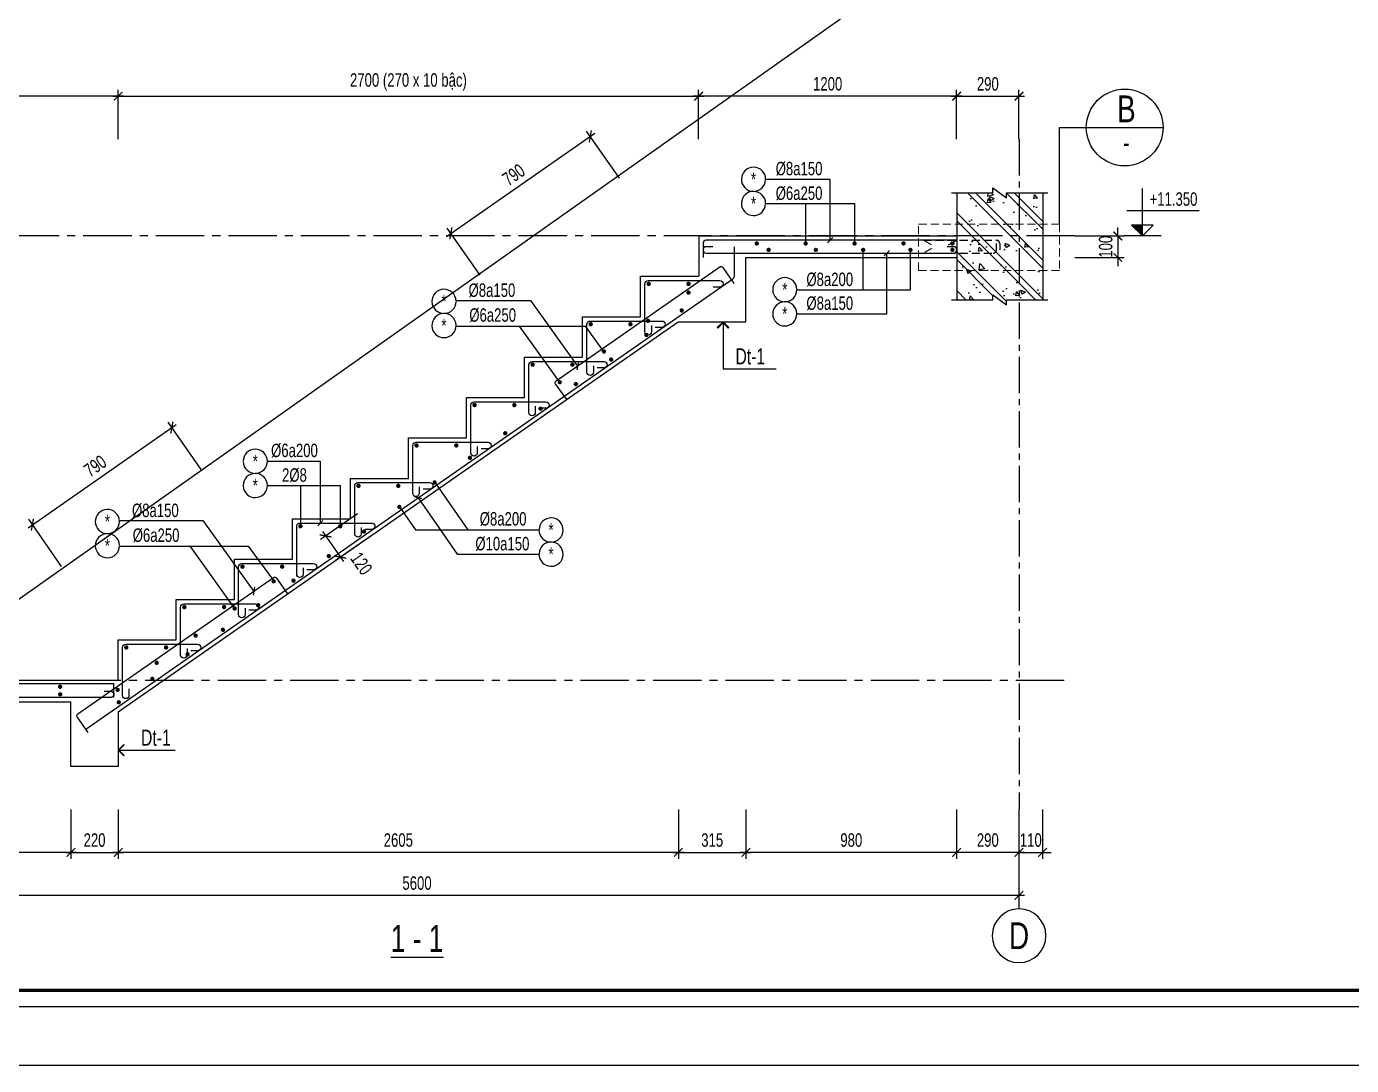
# Model space of a CAD drawing. Header units: millimetres. Extents: x -77370 to 109412, y -14880 to 214694.
# Drawn here: x 6216 to 18542, y 106277 to 115940 of the extents above; entities that cross this region are included whole.
import ezdxf
from ezdxf.enums import TextEntityAlignment as Align

# ---------------------------------------------------------------- set-up
doc = ezdxf.new("R2010")
doc.units = ezdxf.units.MM
doc.header["$LTSCALE"] = 300
doc.header["$MEASUREMENT"] = 0
doc.header["$PDMODE"] = 66
doc.linetypes.add('CENTER2', pattern=[1.125, 0.75, -0.125, 0.125, -0.125])
doc.linetypes.add('HIDDEN', pattern=[0.375, 0.25, -0.125])
doc.layers.get('0').update_dxf_attribs({"linetype": 'CONTINUOUS'})
doc.layers.get('DEFPOINTS').update_dxf_attribs({"linetype": 'CONTINUOUS'})
for name, color, linetype in [('CDC-KHUNGTEN', 7, 'CONTINUOUS'), ('CDC.01.AXIS', 160, 'CENTER2'), ('CDC.02.DIM', 1, 'CONTINUOUS'), ('CDC.03.BORDER', 3, 'CONTINUOUS'), ('CDC.05.STEEL', 4, 'CONTINUOUS'), ('CDC.06.TEXT', 2, 'CONTINUOUS'), ('CDC.10.HATCH', 251, 'CONTINUOUS'), ('CDC.11.NOTE', 8, 'CONTINUOUS'), ('CDC.14.STEELNUM', 2, 'CONTINUOUS'), ('KCS_DIM', 1, 'CONTINUOUS'), ('KCS_SNODE', 6, 'CONTINUOUS')]:
    doc.layers.add(name, color=color, linetype=linetype)
doc.layers.add('KCS_Plotter', color=11, linetype='CONTINUOUS', plot=False)
doc.styles.add('KCS_BIGTEXT', font='arial.ttf', dxfattribs={"width": 0.7})
doc.styles.add('KCS_SMTEXT', font='arial.ttf', dxfattribs={"width": 0.7})
doc.styles.add('SMTEXT', font='arial.ttf', dxfattribs={"width": 0.7})
doc.dimstyles.new('KCS_DIM25', dxfattribs={"dimscale": 2, "dimtxt": 62.5, "dimasz": 40, "dimexe": 30, "dimexo": 0, "dimgap": 25, "dimtad": 1, "dimdec": 0, "dimlfac": 0.5, "dimzin": 13, "dimdsep": 46, "dimtxsty": 'KCS_SMTEXT', "dimblk": 'ARCHTICK', "dimcen": 0, "dimdle": 25, "dimclrd": 1, "dimclre": 1, "dimclrt": 2, "dimadec": 0, "dimazin": 0, "dimtfac": 1, "dimtdec": 0, "dimtix": 1, "dimtmove": 2, "dimatfit": 3, "dimfxl": 1, "dimtolj": 1, "dimtzin": 13, "dimarcsym": 0})

# ---------------------------------------------------------------- blocks, each defined once
blk = doc.blocks.new('_ArchTick')
at = {"color": 0, "linetype": 'ByBlock', "const_width": 0.15}
blk.add_lwpolyline([(-0.5, -0.5), (0.5, 0.5)], dxfattribs=at)
blk = doc.blocks.new('*D256')
at = {"layer": 'CDC.02.DIM', "color": 1, "lineweight": -2, "transparency": 16777216}
for p, q in [((7069, 108659), (7069, 108199)), ((12280, 108659), (12280, 108199)), ((12330, 108259), (7019, 108259))]:
    blk.add_line(p, q, dxfattribs=at)
at = {"layer": 'DEFPOINTS', "color": 0, "transparency": 16777216}
for p in [(7069, 108659), (12280, 108659), (7069, 108259)]:
    blk.add_point(p, dxfattribs=at)
at = {"layer": 'CDC.02.DIM', "color": 1, "lineweight": -2, "transparency": 16777216, "xscale": 80, "yscale": 80, "zscale": 80, "rotation": 180}
blk.add_blockref('_ArchTick', (7069, 108259), dxfattribs=at)
at = {"layer": 'CDC.02.DIM', "color": 1, "lineweight": -2, "transparency": 16777216, "xscale": 80, "yscale": 80, "zscale": 80}
blk.add_blockref('_ArchTick', (12280, 108259), dxfattribs=at)
at = {"layer": 'CDC.02.DIM', "color": 2, "transparency": 16777216, "insert": (9675, 108373), "char_height": 125, "attachment_point": 5, "style": 'KCS_SMTEXT'}
blk.add_mtext('\\A1;2605', dxfattribs=at)
blk = doc.blocks.new('*D257')
at = {"layer": 'CDC.02.DIM', "color": 1, "lineweight": -2, "transparency": 16777216}
for p, q in [((6629, 108659), (6629, 108199)), ((7069, 108659), (7069, 108199)), ((6579, 108259), (7119, 108259))]:
    blk.add_line(p, q, dxfattribs=at)
at = {"layer": 'DEFPOINTS', "color": 0, "transparency": 16777216}
for p in [(6629, 108659), (7069, 108659), (7069, 108259)]:
    blk.add_point(p, dxfattribs=at)
at = {"layer": 'CDC.02.DIM', "color": 1, "lineweight": -2, "transparency": 16777216, "xscale": 80, "yscale": 80, "zscale": 80, "rotation": 180}
blk.add_blockref('_ArchTick', (6629, 108259), dxfattribs=at)
at = {"layer": 'CDC.02.DIM', "color": 1, "lineweight": -2, "transparency": 16777216, "xscale": 80, "yscale": 80, "zscale": 80}
blk.add_blockref('_ArchTick', (7069, 108259), dxfattribs=at)
at = {"layer": 'CDC.02.DIM', "color": 2, "transparency": 16777216, "insert": (6849, 108373), "char_height": 125, "attachment_point": 5, "style": 'KCS_SMTEXT'}
blk.add_mtext('\\A1;220', dxfattribs=at)
blk = doc.blocks.new('*D258')
at = {"layer": 'CDC.02.DIM', "color": 1, "lineweight": -2, "transparency": 16777216}
for p, q in [((12280, 108659), (12280, 108199)), ((12909, 108659), (12909, 108199)), ((12230, 108259), (12959, 108259))]:
    blk.add_line(p, q, dxfattribs=at)
at = {"layer": 'DEFPOINTS', "color": 0, "transparency": 16777216}
for p in [(12280, 108659), (12909, 108659), (12909, 108259)]:
    blk.add_point(p, dxfattribs=at)
at = {"layer": 'CDC.02.DIM', "color": 1, "lineweight": -2, "transparency": 16777216, "xscale": 80, "yscale": 80, "zscale": 80, "rotation": 180}
blk.add_blockref('_ArchTick', (12280, 108259), dxfattribs=at)
at = {"layer": 'CDC.02.DIM', "color": 1, "lineweight": -2, "transparency": 16777216, "xscale": 80, "yscale": 80, "zscale": 80}
blk.add_blockref('_ArchTick', (12909, 108259), dxfattribs=at)
at = {"layer": 'CDC.02.DIM', "color": 2, "transparency": 16777216, "insert": (12595, 108373), "char_height": 125, "attachment_point": 5, "style": 'KCS_SMTEXT'}
blk.add_mtext('\\A1;315', dxfattribs=at)
blk = doc.blocks.new('*D259')
at = {"layer": 'CDC.02.DIM', "color": 1, "lineweight": -2, "transparency": 16777216}
for p, q in [((15449, 108659), (15449, 108199)), ((15669, 108659), (15669, 108199)), ((15449, 108259), (15369, 108259)), ((15449, 108259), (15669, 108259)), ((15669, 108259), (15749, 108259))]:
    blk.add_line(p, q, dxfattribs=at)
at = {"layer": 'DEFPOINTS', "color": 0, "transparency": 16777216}
for p in [(15449, 108659), (15669, 108659), (15669, 108259)]:
    blk.add_point(p, dxfattribs=at)
at = {"layer": 'CDC.02.DIM', "color": 1, "lineweight": -2, "transparency": 16777216, "xscale": 80, "yscale": 80, "zscale": 80}
blk.add_blockref('_ArchTick', (15449, 108259), dxfattribs=at)
at = {"layer": 'CDC.02.DIM', "color": 1, "lineweight": -2, "transparency": 16777216, "xscale": 80, "yscale": 80, "zscale": 80, "rotation": 180}
blk.add_blockref('_ArchTick', (15669, 108259), dxfattribs=at)
at = {"layer": 'CDC.02.DIM', "color": 2, "transparency": 16777216, "insert": (15559, 108373), "char_height": 125, "attachment_point": 5, "style": 'KCS_SMTEXT'}
blk.add_mtext('\\A1;110', dxfattribs=at)
blk = doc.blocks.new('*D261')
at = {"layer": 'CDC.02.DIM', "color": 1, "lineweight": -2, "transparency": 16777216}
for p, q in [((14869, 108659), (14869, 108199)), ((15449, 108659), (15449, 108199)), ((15499, 108259), (14819, 108259))]:
    blk.add_line(p, q, dxfattribs=at)
at = {"layer": 'DEFPOINTS', "color": 0, "transparency": 16777216}
for p in [(14869, 108659), (15449, 108659), (14869, 108259)]:
    blk.add_point(p, dxfattribs=at)
at = {"layer": 'CDC.02.DIM', "color": 1, "lineweight": -2, "transparency": 16777216, "xscale": 80, "yscale": 80, "zscale": 80, "rotation": 180}
blk.add_blockref('_ArchTick', (14869, 108259), dxfattribs=at)
at = {"layer": 'CDC.02.DIM', "color": 1, "lineweight": -2, "transparency": 16777216, "xscale": 80, "yscale": 80, "zscale": 80}
blk.add_blockref('_ArchTick', (15449, 108259), dxfattribs=at)
at = {"layer": 'CDC.02.DIM', "color": 2, "transparency": 16777216, "insert": (15159, 108373), "char_height": 125, "attachment_point": 5, "style": 'KCS_SMTEXT'}
blk.add_mtext('\\A1;290', dxfattribs=at)
blk = doc.blocks.new('*D262')
at = {"layer": 'CDC.02.DIM', "color": 1, "lineweight": -2, "transparency": 16777216}
for p, q in [((10123, 113988), (11502, 114948)), ((11733, 114529), (11427, 114968)), ((10436, 113626), (10130, 114066))]:
    blk.add_line(p, q, dxfattribs=at)
at = {"layer": 'DEFPOINTS', "color": 0, "transparency": 16777216}
for p in [(11461, 114919), (11733, 114529), (10436, 113626)]:
    blk.add_point(p, dxfattribs=at)
at = {"layer": 'CDC.02.DIM', "color": 1, "lineweight": -2, "transparency": 16777216, "xscale": 80, "yscale": 80, "zscale": 80}
for p, rotation in [((11461, 114919), 34.83202485783604), ((10164, 114017), 214.832024857836)]:
    blk.add_blockref('_ArchTick', p, dxfattribs=dict(at, rotation=rotation))
at = {"layer": 'CDC.02.DIM', "color": 2, "transparency": 16777216, "insert": (10748, 114561), "char_height": 125, "attachment_point": 5, "rotation": 34.832, "style": 'KCS_SMTEXT'}
blk.add_mtext('\\A1;790', dxfattribs=at)
blk = doc.blocks.new('*D263')
at = {"layer": 'CDC.02.DIM', "color": 1, "lineweight": -2, "transparency": 16777216}
for p, q in [((6230, 111279), (7609, 112239)), ((7840, 111820), (7534, 112260)), ((6543, 110917), (6237, 111357))]:
    blk.add_line(p, q, dxfattribs=at)
at = {"layer": 'DEFPOINTS', "color": 0, "transparency": 16777216}
for p in [(7568, 112210), (7840, 111820), (6543, 110917)]:
    blk.add_point(p, dxfattribs=at)
at = {"layer": 'CDC.02.DIM', "color": 1, "lineweight": -2, "transparency": 16777216, "xscale": 80, "yscale": 80, "zscale": 80}
for p, rotation in [((7568, 112210), 34.83202485783604), ((6271, 111308), 214.832024857836)]:
    blk.add_blockref('_ArchTick', p, dxfattribs=dict(at, rotation=rotation))
at = {"layer": 'CDC.02.DIM', "color": 2, "transparency": 16777216, "insert": (6855, 111852), "char_height": 125, "attachment_point": 5, "rotation": 34.832, "style": 'KCS_SMTEXT'}
blk.add_mtext('\\A1;790', dxfattribs=at)
blk = doc.blocks.new('*D264')
at = {"layer": 'CDC.02.DIM', "color": 1, "lineweight": -2, "transparency": 16777216}
for p, q in [((9294, 111407), (8950, 111168)), ((8971, 111243), (9165, 110964)), ((9431, 111210), (9087, 110971))]:
    blk.add_line(p, q, dxfattribs=at)
at = {"layer": 'DEFPOINTS', "color": 0, "transparency": 16777216}
for p in [(9294, 111407), (9431, 111210), (9136, 111005)]:
    blk.add_point(p, dxfattribs=at)
at = {"layer": 'CDC.02.DIM', "color": 1, "lineweight": -2, "transparency": 16777216, "xscale": 80, "yscale": 80, "zscale": 80}
for p, rotation in [((8999, 111202), 124.8320249004511), ((9136, 111005), 304.8320249004511)]:
    blk.add_blockref('_ArchTick', p, dxfattribs=dict(at, rotation=rotation))
at = {"layer": 'CDC.02.DIM', "color": 2, "transparency": 16777216, "insert": (9331, 110945), "char_height": 125, "attachment_point": 5, "rotation": 304.832, "style": 'KCS_SMTEXT'}
blk.add_mtext('\\A1;120', dxfattribs=at)
blk = doc.blocks.new('*D265')
at = {"layer": 'CDC.02.DIM', "color": 1, "lineweight": -2, "transparency": 16777216}
for p, q in [((14819, 115292), (15499, 115292)), ((14869, 114892), (14869, 115352)), ((15449, 114892), (15449, 115352))]:
    blk.add_line(p, q, dxfattribs=at)
at = {"layer": 'DEFPOINTS', "color": 0, "transparency": 16777216}
for p in [(15449, 115292), (14869, 114892), (15449, 114892)]:
    blk.add_point(p, dxfattribs=at)
at = {"layer": 'CDC.02.DIM', "color": 1, "lineweight": -2, "transparency": 16777216, "xscale": 80, "yscale": 80, "zscale": 80, "rotation": 180}
blk.add_blockref('_ArchTick', (14869, 115292), dxfattribs=at)
at = {"layer": 'CDC.02.DIM', "color": 1, "lineweight": -2, "transparency": 16777216, "xscale": 80, "yscale": 80, "zscale": 80}
blk.add_blockref('_ArchTick', (15449, 115292), dxfattribs=at)
at = {"layer": 'CDC.02.DIM', "color": 2, "transparency": 16777216, "insert": (15159, 115406), "char_height": 125, "attachment_point": 5, "style": 'KCS_SMTEXT'}
blk.add_mtext('\\A1;290', dxfattribs=at)
blk = doc.blocks.new('*D266')
at = {"layer": 'CDC.02.DIM', "color": 1, "lineweight": -2, "transparency": 16777216}
for p, q in [((14919, 115292), (12419, 115292)), ((12469, 114892), (12469, 115352)), ((14869, 114892), (14869, 115352))]:
    blk.add_line(p, q, dxfattribs=at)
at = {"layer": 'DEFPOINTS', "color": 0, "transparency": 16777216}
for p in [(12469, 115292), (12469, 114892, 0), (14869, 114892, 0)]:
    blk.add_point(p, dxfattribs=at)
at = {"layer": 'CDC.02.DIM', "color": 1, "lineweight": -2, "transparency": 16777216, "xscale": 80, "yscale": 80, "zscale": 80, "rotation": 180}
blk.add_blockref('_ArchTick', (12469, 115292), dxfattribs=at)
at = {"layer": 'CDC.02.DIM', "color": 1, "lineweight": -2, "transparency": 16777216, "xscale": 80, "yscale": 80, "zscale": 80}
blk.add_blockref('_ArchTick', (14869, 115292), dxfattribs=at)
at = {"layer": 'CDC.02.DIM', "color": 2, "transparency": 16777216, "insert": (13669, 115406), "char_height": 125, "attachment_point": 5, "style": 'KCS_SMTEXT'}
blk.add_mtext('\\A1;1200', dxfattribs=at)
blk = doc.blocks.new('*D267')
at = {"layer": 'CDC.02.DIM', "color": 1, "lineweight": -2, "transparency": 16777216}
for p, q in [((7019, 115292), (12519, 115292)), ((7069, 114892), (7069, 115352)), ((12469, 114892), (12469, 115352))]:
    blk.add_line(p, q, dxfattribs=at)
at = {"layer": 'DEFPOINTS', "color": 0, "transparency": 16777216}
for p in [(12469, 115292), (7069, 114892), (12469, 114892)]:
    blk.add_point(p, dxfattribs=at)
at = {"layer": 'CDC.02.DIM', "color": 1, "lineweight": -2, "transparency": 16777216, "xscale": 80, "yscale": 80, "zscale": 80, "rotation": 180}
blk.add_blockref('_ArchTick', (7069, 115292), dxfattribs=at)
at = {"layer": 'CDC.02.DIM', "color": 1, "lineweight": -2, "transparency": 16777216, "xscale": 80, "yscale": 80, "zscale": 80}
blk.add_blockref('_ArchTick', (12469, 115292), dxfattribs=at)
at = {"layer": 'CDC.02.DIM', "color": 2, "transparency": 16777216, "insert": (9769, 115424), "char_height": 125, "attachment_point": 5, "style": 'KCS_SMTEXT'}
blk.add_mtext('\\A1;2700 (270 x 10 bậc)', dxfattribs=at)
blk = doc.blocks.new('*D268')
at = {"layer": 'CDC.02.DIM', "color": 1, "lineweight": -2, "transparency": 16777216}
for p, q in [((7119, 115292), (4639, 115292)), ((4689, 114892), (4689, 115352)), ((7069, 114892), (7069, 115352))]:
    blk.add_line(p, q, dxfattribs=at)
at = {"layer": 'DEFPOINTS', "color": 0, "transparency": 16777216}
for p in [(4689, 115292), (4689, 114892, 0), (7069, 114892, 0)]:
    blk.add_point(p, dxfattribs=at)
at = {"layer": 'CDC.02.DIM', "color": 1, "lineweight": -2, "transparency": 16777216, "xscale": 80, "yscale": 80, "zscale": 80, "rotation": 180}
blk.add_blockref('_ArchTick', (4689, 115292), dxfattribs=at)
at = {"layer": 'CDC.02.DIM', "color": 1, "lineweight": -2, "transparency": 16777216, "xscale": 80, "yscale": 80, "zscale": 80}
blk.add_blockref('_ArchTick', (7069, 115292), dxfattribs=at)
at = {"layer": 'CDC.02.DIM', "color": 2, "transparency": 16777216, "insert": (5879, 115406), "char_height": 125, "attachment_point": 5, "style": 'KCS_SMTEXT'}
blk.add_mtext('\\A1;1190', dxfattribs=at)
blk = doc.blocks.new('*D281')
at = {"layer": 'CDC.02.DIM', "color": 1, "lineweight": -2, "transparency": 16777216}
for p, q in [((4689, 108659), (4689, 108199)), ((6629, 108659), (6629, 108199)), ((6679, 108259), (4639, 108259))]:
    blk.add_line(p, q, dxfattribs=at)
at = {"layer": 'DEFPOINTS', "color": 0, "transparency": 16777216}
for p in [(4689, 108659), (6629, 108659), (4689, 108259)]:
    blk.add_point(p, dxfattribs=at)
at = {"layer": 'CDC.02.DIM', "color": 1, "lineweight": -2, "transparency": 16777216, "xscale": 80, "yscale": 80, "zscale": 80, "rotation": 180}
blk.add_blockref('_ArchTick', (4689, 108259), dxfattribs=at)
at = {"layer": 'CDC.02.DIM', "color": 1, "lineweight": -2, "transparency": 16777216, "xscale": 80, "yscale": 80, "zscale": 80}
blk.add_blockref('_ArchTick', (6629, 108259), dxfattribs=at)
at = {"layer": 'CDC.02.DIM', "color": 2, "transparency": 16777216, "insert": (5659, 108373), "char_height": 125, "attachment_point": 5, "style": 'KCS_SMTEXT'}
blk.add_mtext('\\A1;970', dxfattribs=at)
blk = doc.blocks.new('*D282')
at = {"layer": 'CDC.02.DIM', "color": 1, "lineweight": -2, "transparency": 16777216}
for p, q in [((12909, 108659), (12909, 108199)), ((14869, 108659), (14869, 108199)), ((14919, 108259), (12859, 108259))]:
    blk.add_line(p, q, dxfattribs=at)
at = {"layer": 'DEFPOINTS', "color": 0, "transparency": 16777216}
for p in [(12909, 108659), (14869, 108659), (12909, 108259)]:
    blk.add_point(p, dxfattribs=at)
at = {"layer": 'CDC.02.DIM', "color": 1, "lineweight": -2, "transparency": 16777216, "xscale": 80, "yscale": 80, "zscale": 80, "rotation": 180}
blk.add_blockref('_ArchTick', (12909, 108259), dxfattribs=at)
at = {"layer": 'CDC.02.DIM', "color": 1, "lineweight": -2, "transparency": 16777216, "xscale": 80, "yscale": 80, "zscale": 80}
blk.add_blockref('_ArchTick', (14869, 108259), dxfattribs=at)
at = {"layer": 'CDC.02.DIM', "color": 2, "transparency": 16777216, "insert": (13889, 108373), "char_height": 125, "attachment_point": 5, "style": 'KCS_SMTEXT'}
blk.add_mtext('\\A1;980', dxfattribs=at)
blk = doc.blocks.new('ThepBacThang')
at = {"layer": 'CDC.05.STEEL'}
blk.add_lwpolyline([(100, -456), (100, -516, -1), (40, -516), (40, -70, -0.414214), (70, -40), (738, -40, -1), (738, -100), (676, -100)], format="xyb", dxfattribs=at)
at = {"layer": 'KCS_SNODE', "const_width": 20}
for points in [[(70, -61, -1), (80, -79, -1)], [(440, -61, -1), (450, -79, -1)]]:
    blk.add_lwpolyline(points, format="xyb", close=True, dxfattribs=at)
blk = doc.blocks.new('*D287')
at = {"layer": 'CDC.02.DIM', "color": 1, "lineweight": -2, "transparency": 16777216}
for p, q in [((16369, 113992), (16369, 114072)), ((15969, 113992), (16429, 113992)), ((16369, 113992), (16369, 113792)), ((15969, 113792), (16429, 113792)), ((16369, 113792), (16369, 113712))]:
    blk.add_line(p, q, dxfattribs=at)
at = {"layer": 'DEFPOINTS', "color": 0, "transparency": 16777216}
for p in [(15969, 113992), (15969, 113792), (16369, 113792)]:
    blk.add_point(p, dxfattribs=at)
at = {"layer": 'CDC.02.DIM', "color": 1, "lineweight": -2, "transparency": 16777216, "xscale": 80, "yscale": 80, "zscale": 80}
for p, rotation in [((16369, 113992), 270), ((16369, 113792), 90)]:
    blk.add_blockref('_ArchTick', p, dxfattribs=dict(at, rotation=rotation))
at = {"layer": 'CDC.02.DIM', "color": 2, "transparency": 16777216, "insert": (16256, 113892), "char_height": 125, "attachment_point": 5, "rotation": 90, "style": 'KCS_SMTEXT'}
blk.add_mtext('\\A1;100', dxfattribs=at)
blk = doc.blocks.new('*D291')
at = {"layer": 'CDC.02.DIM', "color": 1, "lineweight": -2, "transparency": 16777216}
for p, q in [((4249, 108659), (4249, 107799)), ((15449, 108659), (15449, 107799)), ((15499, 107859), (4199, 107859))]:
    blk.add_line(p, q, dxfattribs=at)
at = {"layer": 'DEFPOINTS', "color": 0, "transparency": 16777216}
for p in [(4249, 108659), (15449, 108659), (4249, 107859)]:
    blk.add_point(p, dxfattribs=at)
at = {"layer": 'CDC.02.DIM', "color": 1, "lineweight": -2, "transparency": 16777216, "xscale": 80, "yscale": 80, "zscale": 80, "rotation": 180}
blk.add_blockref('_ArchTick', (4249, 107859), dxfattribs=at)
at = {"layer": 'CDC.02.DIM', "color": 1, "lineweight": -2, "transparency": 16777216, "xscale": 80, "yscale": 80, "zscale": 80}
blk.add_blockref('_ArchTick', (15449, 107859), dxfattribs=at)
at = {"layer": 'CDC.02.DIM', "color": 2, "transparency": 16777216, "insert": (9849, 107973), "char_height": 125, "attachment_point": 5, "style": 'KCS_SMTEXT'}
blk.add_mtext('\\A1;5600', dxfattribs=at)
blk = doc.blocks.new('_Axis name')
at = {"layer": 'KCS_DIM'}
blk.add_line((0, 2.5), (0, 0), dxfattribs=at)
blk.add_circle((0, 7.5), 5, dxfattribs=at)
at = {"layer": 'KCS_DIM', "color": 4, "style": 'KCS_BIGTEXT', "width": 0.75}
blk.add_attdef('.', text='', height=5, dxfattribs=at).set_placement((0, 7.5), align=Align.MIDDLE)
blk = doc.blocks.new('Khung tên chuẩn')
at = {"layer": 'CDC-KHUNGTEN', "color": 8}
blk.add_lwpolyline([(75096, 1100), (83000, 1100), (83000, 58300), (3000, 58300), (3000, 1100), (75096, 1100)], dxfattribs=at)
at = {"layer": 'CDC-KHUNGTEN', "color": 255, "lineweight": 60}
blk.add_lwpolyline([(74900, 1400), (74900, 58000), (3300, 58000), (3300, 1400), (74900, 1400)], close=True, dxfattribs=at)
at = {"layer": 'DEFPOINTS', "color": 1, "ltscale": 0.2}
blk.add_lwpolyline([(0, 0), (0, 59400), (84100, 59400), (84100, 0), (0, 0)], close=True, dxfattribs=at)

msp = doc.modelspace()

# ---------------------------------------------------------------- hatches: boundary and pattern name
at = {"layer": 'CDC.10.HATCH'}
h = msp.add_hatch(dxfattribs=at)
h.set_pattern_fill('CHAU-01', color=256, scale=60, style=0, pattern_type=2)
h.set_pattern_definition([(130, (2531197.4, 840178.5), (-430.35611, -37.65128), [45, -495]), (185, (2531197.4, 840178.5), (83.2508, 451.31528), [36, -396]), (79.5486, (2531161.55, 840175.36), (-347.10563, 413.663725), [38.244114, -420.68527]), (133.8158, (2531197.4, 840298.5), (-640.34463, -99.31141), [67.5, -742.5]), (83.3644, (2531144.05, 840290.2), (-560.79762, 584.47072), [57.36617, -631.0278]), (188.8158, (2531197.4, 840298.5), (-560.79717, 584.47116), [54, -594]), (159, (2531137.4, 840268.5), (-358.14423, -241.571334), [45, -495]), (214, (2531137.4, 840268.5), (-145.9892, 435.09003), [36, -396]), (108.5486, (2531107.57, 840248.36), (-504.13358, 193.5183), [38.244114, -420.68527]), (142.5, (2531197.41, 840178.5), (-7.295913, 199.736312), [0, -391.2, 0, -402, 0, -397.5]), (172.5, (2531197.41, 840178.5), (-157.841722, 236.647027), [0, -229.2, 0, -382.2, 0, -151.5]), (212.5, (2531331.21, 840178.5), (-320.293462, -13.532923), [0, -150, 0, -468, 0, -621]), (222.5, (2531391.2, 840178.5), (-349.911702, 60.06299), [0, -195, 0, -310.8, 0, -441]), (135, (2531197.4, 840178.5), (180.31223, 180.31223), []), (135, (2531197.4, 840252), (180.31223, 180.31223), [])])
h.paths.add_polyline_path([(14869.4, 114392.5), (15206.9, 114392.5), (15206.9, 114439.3), (15331.9, 114345.6), (15331.9, 114392.5), (15449.4, 114392.5), (15449.4, 114101.1), (14869.4, 114101.1)])
h.paths.add_polyline_path([(15449.4, 114392.5), (15669.4, 114392.5), (15669.4, 114101.1), (15449.4, 114101.1)])
h.paths.add_polyline_path([(15449.4, 114101.1), (15669.4, 114101.1), (15669.4, 113670.1), (15449.4, 113670.1)])
h.paths.add_polyline_path([(14869.4, 114101.1), (15449.4, 114101.1), (15449.4, 113952.5), (14869.4, 113952.5)])
h.paths.add_polyline_path([(14869.4, 113952.5), (15449.4, 113952.5), (15449.4, 113832.5), (14869.4, 113832.5), (14869.4, 113860.5, 0.0325975), (14869.4, 113864.4)])
h.paths.add_polyline_path([(14869.4, 113832.5), (15449.4, 113832.5), (15449.4, 113670.1), (14869.4, 113670.1)])
h.paths.add_polyline_path([(15206.9, 113398.5), (14869.4, 113398.5), (14869.4, 113670.1), (15449.4, 113670.1), (15449.4, 113392.5), (15331.9, 113392.5), (15331.9, 113345.6), (15206.9, 113439.3)])
h.paths.add_polyline_path([(15669.4, 113398.5), (15449.4, 113398.5), (15449.4, 113670.1), (15669.4, 113670.1)])

# ---------------------------------------------------------------- linework, layer by layer
at = {"layer": 'CDC.01.AXIS', "ltscale": 1.5}
msp.add_line((15449.4, 114892.5), (15449.4, 108659.1, 0), dxfattribs=at)
at = {"layer": 'CDC.01.AXIS', "ltscale": 2}
for p, q in [((15969.4, 113992.5), (4049.4, 113992.5, 0)), ((15869.4, 109859.1, 0), (4049.4, 109859.1, 0))]:
    msp.add_line(p, q, dxfattribs=at)
at = {"layer": 'CDC.02.DIM', "color": 1, "linetype": 'ByBlock'}
for p, q in [((16597.6, 113992.5), (16597.6, 114433.7)), ((17125.8, 114226), (16453.8, 114226)), ((16698.3, 114093.1), (16497, 114093.1)), ((16597.6, 113992.5), (16497, 114093.1)), ((16597.6, 113992.5), (16698.3, 114093.1)), ((16770.9, 113992.5), (16424.4, 113992.5))]:
    msp.add_line(p, q, dxfattribs=at)
at = {"layer": 'CDC.02.DIM'}
for points in [[(14822.5, 114392.5), (15206.9, 114392.5), (15206.9, 114439.3), (15331.9, 114345.6), (15331.9, 114392.5), (15716.3, 114392.5)], [(14822.5, 113398.5), (15206.9, 113398.5), (15206.9, 113445.3), (15331.9, 113351.6), (15331.9, 113398.5), (15716.3, 113398.5)]]:
    msp.add_lwpolyline(points, dxfattribs=at)
msp.add_solid([(16497, 114093.1), (16597.6, 113992.5), (16597.6, 114093.1)], dxfattribs=at)
at = {"layer": 'CDC.03.BORDER'}
for p, q in [((14869.4, 114392.5), (14869.4, 113398.5)), ((15669.4, 114392.5), (15669.4, 113398.5)), ((12469.4, 113992.5, 0), (14869.4, 113992.5)), ((12909.4, 113192.5, 0), (12909.4, 113792.5, 0)), ((12909.4, 113792.5, 0), (14869.4, 113792.5)), ((7069.4, 109566.8, 0), (12279.9, 113192.5, 0)), ((12279.9, 113192.5, 0), (12909.4, 113192.5, 0)), ((7069.4, 109859.1, 0), (4249.4, 109859.1, 0)), ((4689.4, 109659.1, 0), (6629.4, 109659.1, 0))]:
    msp.add_line(p, q, dxfattribs=at)
at = {"layer": 'CDC.03.BORDER', "elevation": 0}
for points in [[(12469.4, 113992.5), (12469.4, 113616.7)], [(7069.4, 109859.1), (7069.4, 110234.9), (7609.4, 110234.9), (7609.4, 110610.7), (8149.4, 110610.7), (8149.4, 110986.4), (8689.4, 110986.4), (8689.4, 111362.2), (9229.4, 111362.2), (9229.4, 111737.9), (9769.4, 111737.9), (9769.4, 112113.7), (10309.4, 112113.7), (10309.4, 112489.4), (10849.4, 112489.4), (10849.4, 112865.2), (11389.4, 112865.2), (11389.4, 113241), (11929.4, 113241), (11929.4, 113616.7), (12469.4, 113616.7)], [(7069.4, 109566.8), (7069.4, 109059.1), (6629.4, 109059.1), (6629.4, 109659.1)]]:
    msp.add_lwpolyline(points, dxfattribs=at)
at = {"layer": 'CDC.05.STEEL'}
for p in [(4289.4, 109829.1, 0), (7029.4, 109699.1, 0)]:
    msp.add_line(p, (7029.4, 109829.1, 0), dxfattribs=at)
at = {"layer": 'CDC.05.STEEL', "elevation": 0}
for points in [[(14869.4, 113952.5), (12539.4, 113952.5, 0.4142132), (12509.4, 113922.5), (12509.4, 113792.5)], [(12599.4, 113892.5), (12539.4, 113892.5, 1), (12539.4, 113832.5), (14839.5, 113832.5, 1), (14839.5, 113892.5), (14779.5, 113892.5)], [(6939.4, 109759.1), (6999.4, 109759.1, -1), (6999.4, 109699.1), (4319.3, 109699.1, -1), (4319.3, 109759.1), (4379.3, 109759.1)]]:
    msp.add_lwpolyline(points, format="xyb", dxfattribs=at)
at = {"layer": 'CDC.05.STEEL', "linetype": 'HIDDEN', "elevation": 0}
for points in [[(14635.6, 113908.5), (14559.4, 113952.5), (15239.4, 113952.5, -0.4142136), (15269.4, 113922.5), (15269.4, 113862.5)], [(14635.6, 113876.5), (14559.4, 113832.5), (15209.4, 113832.5, 0.4142136), (15239.4, 113862.5), (15239.4, 113922.5)]]:
    msp.add_lwpolyline(points, format="xyb", dxfattribs=at)
at = {"layer": 'CDC.05.STEEL', "elevation": 0}
msp.add_lwpolyline([(14793.2, 113908.5), (14869.4, 113952.5)], dxfattribs=at)
at = {"layer": 'CDC.05.STEEL', "color": 4, "elevation": 0}
for points in [[(6767.4, 109405.3), (12788, 113594.8, 0.2454754), (12800.9, 113619.4), (12800.9, 113891)], [(11241.1, 112469.6), (11138.2, 112617.3, -0.4142136), (11143.2, 112645.2), (12665, 113704.1, -0.4142136), (12692.9, 113699.1), (12795.7, 113551.4)], [(6790.3, 109372.5), (6687.4, 109520.2, -0.4142136), (6692.4, 109548.1), (8514.3, 110815.8, -0.4142136), (8542.2, 110810.8), (8645, 110663.1)]]:
    msp.add_lwpolyline(points, format="xyb", dxfattribs=at)
at = {"layer": 'CDC.06.TEXT', "color": 8}
msp.add_line((16075.5, 115001.1), (16789.8, 115001.1), dxfattribs=at)
msp.add_circle((16432.6, 115001.1), 357.1, dxfattribs=at)
at = {"layer": 'CDC.11.NOTE'}
for p, q in [((13091.9, 114292.5), (13919.4, 114292.5)), ((13464.4, 114292.5), (13464.4, 113922.5, 0)), ((13919.4, 114292.5), (13919.4, 113922.5, 0)), ((10211.9, 113392.2, 0), (10904.2, 113392.2, 0)), ((10904.2, 113392.2, 0), (11343, 112781.9, 0)), ((11350, 112821.4, 0), (11336.8, 112747.5, 0)), ((9858.5, 111556.3, 0), (10223, 111032.6, 0)), ((9685.2, 111472.2, 0), (9834.5, 111257.6, 0)), ((7080.7, 111344.5), (7855.3, 111344.5)), ((7855.3, 111344.5), (8329.5, 110685)), ((9834.5, 111257.6, 0), (10983.6, 111257.6, 0)), ((7080.9, 111106.7), (8278, 111106.7)), ((8278, 111106.7), (8523.3, 110774.2)), ((10223, 111032.6, 0), (10983.6, 111032.6, 0)), ((8336.5, 110724.4, 0), (8323.3, 110650.6, 0))]:
    msp.add_line(p, q, dxfattribs=at)
at = {"layer": 'CDC.11.NOTE', "elevation": 0}
for points in [[(15825.5, 114101.1), (15825.5, 115001.1), (16075.5, 115001.1)], [(13691.9, 113952.5), (13691.9, 114517.5), (13091.9, 114517.5)], [(13667.2, 113927.7), (13716.7, 113977.2)], [(13382.8, 113492.5), (14439.4, 113492.5), (14439.4, 113862.5)], [(13382.8, 113267.5), (14219.4, 113267.5), (14219.4, 113832.5)], [(13999.4, 113498.5), (13999.4, 113862.5)], [(14194.6, 113807.7), (14244.1, 113857.2)], [(12695.5, 113192.5), (12748.5, 113139.4), (12745, 113135.9), (12695.5, 113187.5), (12646, 113135.9), (12642.5, 113139.4), (12695.5, 113192.5), (12695.5, 112755.6), (13188.8, 112755.6)], [(10212.1, 113154.4), (11414.6, 113154.4), (11591.4, 112908.5)], [(10798.9, 113154.4), (11181, 112622.9)], [(8456.5, 111896.3), (8949.4, 111896.3), (8949.4, 111322.2)], [(10023.1, 111686.2), (10321.8, 111257.6)], [(8456.5, 111671.3), (9134.4, 111671.3), (9134.4, 111292.2)], [(8764.4, 111671.3), (8764.4, 111302.2)], [(9892.4, 111547.4), (9824.7, 111565.2)], [(8924.7, 111297.4), (8974.2, 111346.9)], [(7738.1, 111103.8), (8158.3, 110519.4)], [(7069.4, 109209.1), (7122.5, 109156.1), (7126, 109159.6), (7074.4, 109209.1), (7126, 109258.6), (7122.5, 109262.2), (7069.4, 109209.1), (7598.3, 109209.1)]]:
    msp.add_lwpolyline(points, dxfattribs=at)
at = {"layer": 'CDC.11.NOTE', "linetype": 'HIDDEN', "lineweight": 5, "elevation": 0}
msp.add_lwpolyline([(14515.4, 114101.1), (15825.5, 114101.1), (15825.5, 113670.1), (14515.4, 113670.1)], close=True, dxfattribs=at)
at = {"layer": 'CDC.14.STEELNUM', "color": 8}
for centre, start, end in [((12979.4, 114518.9, 0), 0, 357.70756), ((12979.4, 114293.9, 0), 0, 357.70756), ((13270.3, 113492.5, 0), 2.29244, 0), ((10099.7, 113383.9, 0), 2.29244, 0), ((13270.3, 113267.5, 0), 2.29244, 0), ((10099.7, 113158.9, 0), 2.29244, 0), ((8344, 111896.3, 0), 182.29244, 180), ((8344, 111671.3, 0), 182.29244, 180), ((6968.5, 111336.2), 2.29244, 0), ((11096.1, 111257.6, 0), 180, 177.70756), ((6968.5, 111111.2), 2.29244, 0), ((11096.1, 111032.6, 0), 180, 177.70756)]:
    msp.add_arc(centre, 112.5, start, end, dxfattribs=at)
at = {"layer": 'KCS_Plotter'}
msp.add_line((0, 106277), (42050, 135977), dxfattribs=at)
at = {"layer": 'KCS_SNODE', "const_width": 20, "elevation": 0}
for points in [[(13003.4, 113930.5, 1), (13015.4, 113914.5, 1)], [(13458.4, 113930.5, 1), (13470.4, 113914.5, 1)], [(13913.4, 113930.5, 1), (13925.4, 113914.5, 1)], [(14368.4, 113930.5, 1), (14380.4, 113914.5, 1)], [(14823.4, 113930.5, 1), (14835.4, 113914.5, 1)], [(14823.4, 113930.5, 1), (14835.4, 113914.5, 1)], [(13113.4, 113854.5, -1), (13125.4, 113870.5, -1)], [(13553.4, 113854.5, -1), (13565.4, 113870.5, -1)], [(13993.4, 113854.5, -1), (14005.4, 113870.5, -1)], [(14433.4, 113854.5, -1), (14445.4, 113870.5, -1)], [(12380.4, 113473.8, -1), (12369.2, 113457.3, -1)], [(12321, 113302, 1), (12301.6, 113297.1, 1)], [(12003.3, 113211.4, -1), (11992, 113194.9, -1)], [(11992.7, 113073.5, 1), (11973.3, 113068.7, 1)], [(11592.8, 112925.8, -1), (11581.6, 112909.3, -1)], [(11664.3, 112845, 1), (11644.9, 112840.2, 1)], [(11182.4, 112640.2, -1), (11171.2, 112623.7, -1)], [(11336, 112616.6, 1), (11316.6, 112611.7, 1)], [(11007.7, 112388.1, 1), (10988.3, 112383.3, 1)], [(10679.3, 112159.6, 1), (10659.9, 112154.8, 1)], [(10351, 111931.2, 1), (10331.6, 111926.3, 1)], [(10022.7, 111702.7, 1), (10003.3, 111697.9, 1)], [(9694.3, 111474.2, 1), (9674.9, 111469.4, 1)], [(9366, 111245.8, 1), (9346.6, 111240.9, 1)], [(9037.7, 111017.3, 1), (9018.3, 111012.5, 1)], [(8520.7, 110788, -1), (8509.4, 110771.5, -1)], [(8709.3, 110788.8, 1), (8689.9, 110784, 1)], [(8381, 110560.4, 1), (8361.6, 110555.5, 1)], [(8157.9, 110535.6, -1), (8146.6, 110519.1, -1)], [(8052.7, 110331.9, 1), (8033.3, 110327, 1)], [(7795.1, 110283.2, -1), (7783.8, 110266.6, -1)], [(7724.3, 110103.4, 1), (7704.9, 110098.6, 1)], [(7432.3, 110030.7, -1), (7421.1, 110014.2, -1)], [(7396, 109874.9, 1), (7376.6, 109870.1, 1)], [(6535.1, 109807.1, -1), (6523.1, 109791.1, -1)], [(6535.4, 109721.1, 1), (6523.4, 109737.1, 1)], [(7069.6, 109778.3, -1), (7058.3, 109761.8, -1)], [(7083.8, 109657.7, 1), (7064.4, 109652.9, 1)]]:
    msp.add_lwpolyline(points, format="xyb", close=True, dxfattribs=at)
at = {"layer": 'KCS_SNODE', "const_width": 20}
msp.add_lwpolyline([(14823.4, 113854.5, -1), (14835.4, 113870.5, -1)], format="xyb", close=True, dxfattribs=at)

# ---------------------------------------------------------------- block references
at = {"xscale": 0.5000000002619345, "yscale": 0.5000000002619345, "zscale": 0.5000000002619345}
msp.add_blockref('Khung tên chuẩn', (0, 106277), dxfattribs=at)
at = {"layer": 'CDC.02.DIM'}
ref = msp.add_blockref('_Axis name', (15449.4, 107859.1, 0), dxfattribs=dict(at, xscale=-50, yscale=50, zscale=50, rotation=180))
ref.add_attrib('.', 'D', dxfattribs={"layer": 'KCS_DIM', "color": 4, "height": 250, "style": 'KCS_BIGTEXT', "width": 0.75}).set_placement((15449.4, 107484.1, 0), align=Align.MIDDLE)
at = {"layer": 'CDC.05.STEEL'}
for p in [(11929.4, 113616.7, 0), (11389.4, 113241, 0), (10849.4, 112865.2, 0), (10309.4, 112489.4, 0), (9769.4, 112113.7, 0), (9229.4, 111737.9, 0), (8689.4, 111362.2, 0), (8149.4, 110986.4, 0), (7609.4, 110610.7, 0), (7069.4, 110234.9, 0)]:
    msp.add_blockref('ThepBacThang', p, dxfattribs=at)

# ---------------------------------------------------------------- texts
at = {"layer": 'CDC.02.DIM', "color": 2, "linetype": 'ByBlock', "style": 'KCS_SMTEXT', "width": 0.7}
msp.add_text('+11.350', height=125, dxfattribs=at).set_placement((16663.7, 114272.7))
at = {"layer": 'CDC.06.TEXT', "style": 'SMTEXT', "width": 0.75}
for s, height, p in [('B', 250, (16447.4, 115174.1)), ('-', 178.6, (16447.4, 114859.3))]:
    msp.add_text(s, height=height, dxfattribs=at).set_placement(p, align=Align.MIDDLE_CENTER)
at = {"layer": 'CDC.06.TEXT', "color": 2, "linetype": 'ByBlock', "style": 'KCS_SMTEXT', "width": 0.7}
for s, p in [('%%C8a150', (13403.1, 114619)), ('%%C6a250', (13403.1, 114390.3)), ('%%C8a200', (13688.8, 113588.9, 0)), ('%%C8a150', (10545.9, 113488, 0)), ('%%C8a150', (13688.8, 113367.6, 0)), ('%%C6a250', (10552.7, 113257, 0)), ('%%C6a200', (8708.7, 111997.8)), ('2%%C8', (8708.7, 111769.1)), ('%%C8a150', (7414.7, 111440.3)), ('%%C6a250', (7421.6, 111209.3))]:
    msp.add_text(s, height=125, dxfattribs=at).set_placement(p, align=Align.MIDDLE)
at = {"layer": 'CDC.06.TEXT', "width": 0.7}
for style, p in [('KCS_SMTEXT', (12949.7, 112871.8)), ('SMTEXT', (7419.4, 109325.3, 0))]:
    msp.add_text('Dt-1', height=150, dxfattribs=dict(at, style=style)).set_placement(p, align=Align.MIDDLE)
at = {"layer": 'CDC.06.TEXT', "color": 2, "linetype": 'ByBlock', "style": 'KCS_SMTEXT', "width": 0.7}
for s, p in [('%%C8a200', (10649.9, 111361.6, 0)), ('%%C10a150', (10643, 111130.6, 0))]:
    msp.add_text(s, height=125, rotation=360, dxfattribs=at).set_placement(p, align=Align.MIDDLE)
at = {"layer": 'CDC.06.TEXT', "color": 4, "linetype": 'ByBlock', "style": 'KCS_SMTEXT', "width": 0.7}
msp.add_text('%%U1 - 1', height=250, dxfattribs=at).set_placement((9849.4, 107459.1, 0), align=Align.MIDDLE)
at = {"layer": 'CDC.14.STEELNUM', "linetype": 'ByBlock', "style": 'KCS_SMTEXT', "width": 0.7}
for p in [(12979.4, 114518.9, 0), (12979.4, 114293.9, 0), (13270.3, 113492.5, 0), (10099.7, 113383.9, 0), (13270.3, 113267.5, 0), (10099.7, 113158.9, 0), (8344, 111896.3, 0), (8344, 111671.3, 0), (6968.5, 111336.2), (6968.5, 111111.2)]:
    msp.add_text('*', height=125, dxfattribs=at).set_placement(p, align=Align.MIDDLE)
for p in [(11096.1, 111257.6, 0), (11096.1, 111032.6, 0)]:
    msp.add_text('*', height=125, rotation=360, dxfattribs=at).set_placement(p, align=Align.MIDDLE)

# ---------------------------------------------------------------- dimensions: what is measured, and where the dimension line sits
at = {"layer": 'CDC.02.DIM'}
dim = msp.add_linear_dim(base=(12469.4, 115292.5), p1=(7069.4, 114892.5), p2=(12469.4, 114892.5), angle=180, text='<> (270 x 10 bậc)', dimstyle='KCS_DIM25', dxfattribs=at)
dim.commit()
dim.dimension.update_dxf_attribs({"geometry": '*D267', "text_midpoint": (9769.4, 115424.4)})
for base, p1, p2, picture, middle in [((4689.4, 115292.5), (7069.4, 114892.5), (4689.4, 114892.5), '*D268', (5879.4, 115406.3)), ((12469.4, 115292.5), (14869.4, 114892.5), (12469.4, 114892.5), '*D266', (13669.4, 115406.3)), ((7069.4, 108259.1, 0), (12279.9, 108659.1, 0), (7069.4, 108659.1, 0), '*D256', (9674.7, 108373, 0)), ((14869.4, 108259.1, 0), (15449.4, 108659.1, 0), (14869.4, 108659.1, 0), '*D261', (15159.4, 108373, 0))]:
    dim = msp.add_linear_dim(base=base, p1=p1, p2=p2, dimstyle='KCS_DIM25', dxfattribs=at)
    dim.commit()
    dim.dimension.update_dxf_attribs({"geometry": picture, "text_midpoint": middle})
for base, p1, p2, angle, picture, middle in [((15449.4, 115292.5), (14869.4, 114892.5), (15449.4, 114892.5), 180, '*D265', (15159.4, 115406.3)), ((11461.4, 114919.2, 0), (10436.1, 113626.4, 0), (11733, 114528.8, 0), 34.83202, '*D262', (10747.9, 114561.4, 0)), ((16369.4, 113792.5), (15969.4, 113992.5), (15969.4, 113792.5), 90, '*D287', (16255.6, 113892.5)), ((7568.4, 112210.3, 0), (6543.1, 110917.4, 0), (7840, 111819.9, 0), 34.83202, '*D263', (6854.9, 111852.5, 0)), ((4249.4, 107859.1, 0), (15449.4, 108659.1, 0), (4249.4, 108659.1, 0), 180, '*D291', (9849.4, 107973, 0)), ((4689.4, 108259.1, 0), (6629.4, 108659.1, 0), (4689.4, 108659.1, 0), 180, '*D281', (5659.4, 108373, 0)), ((7069.4, 108259.1, 0), (6629.4, 108659.1, 0), (7069.4, 108659.1, 0), 180, '*D257', (6849.4, 108373, 0)), ((12909.4, 108259.1, 0), (12279.9, 108659.1, 0), (12909.4, 108659.1, 0), 180, '*D258', (12594.7, 108373, 0)), ((12909.4, 108259.1, 0), (14869.4, 108659.1, 0), (12909.4, 108659.1, 0), 180, '*D282', (13889.4, 108373, 0)), ((15669.4, 108259.1, 0), (15449.4, 108659.1, 0), (15669.4, 108659.1, 0), 180, '*D259', (15559.4, 108373, 0))]:
    dim = msp.add_linear_dim(base=base, p1=p1, p2=p2, angle=angle, dimstyle='KCS_DIM25', dxfattribs=at)
    dim.commit()
    dim.dimension.update_dxf_attribs({"geometry": picture, "text_midpoint": middle})
dim = msp.add_linear_dim(base=(9136.3, 111005, 0), p1=(9293.9, 111407, 0), p2=(9430.9, 111210, 0), angle=124.83202, dimstyle='KCS_DIM25', dxfattribs=at)
dim.commit()
dim.dimension.update_dxf_attribs({"geometry": '*D264', "text_midpoint": (9330.5, 110944.8, 0), "dimtype": 160})

doc.saveas('drawing.dxf')
